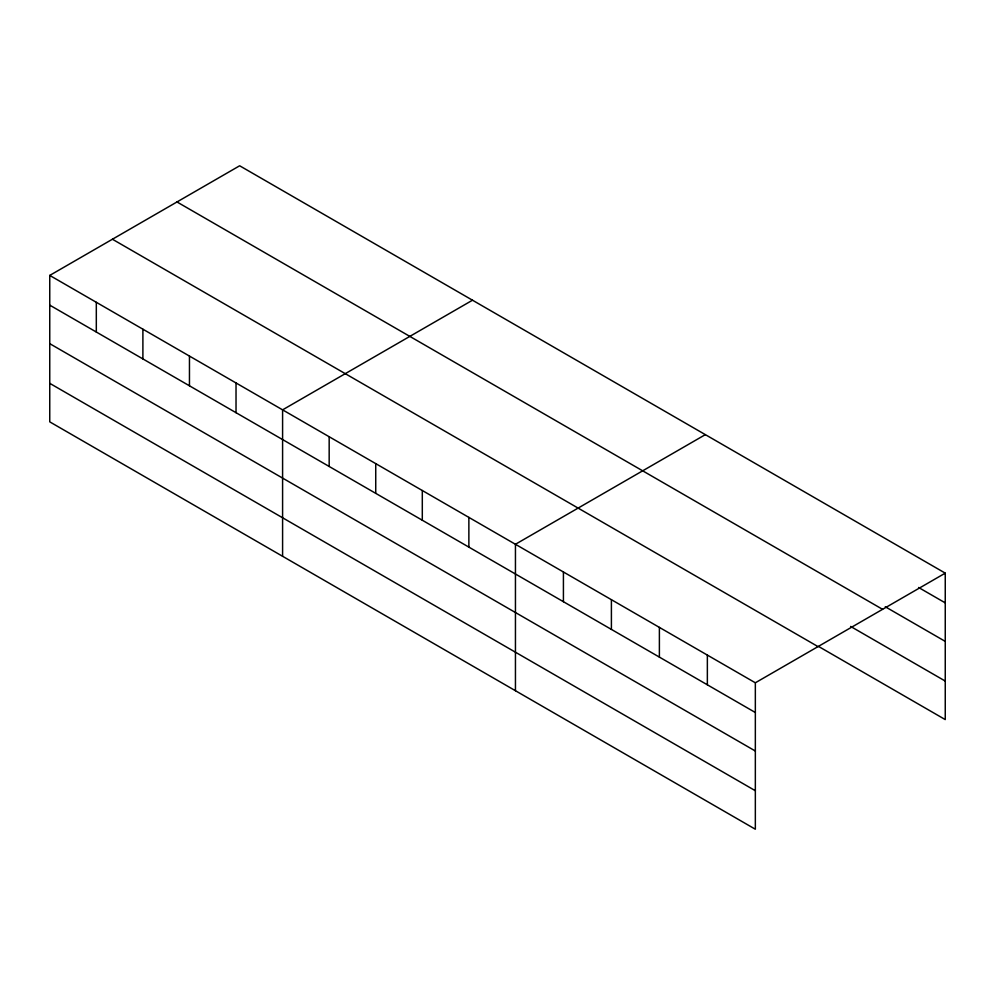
<?xml version="1.0" encoding="UTF-8"?>
<svg xmlns="http://www.w3.org/2000/svg" width="995" height="995" viewBox="0 0 995 995"><rect width="100%" height="100%" fill="white"/><g stroke="black" fill="none" stroke-linecap="round" stroke-linejoin="round"><path stroke-width="1.49" d="M49.75 275.416L755.342 682.794L755.342 829.221L49.75 421.855L49.75 275.416L239.658 165.779L945.25 573.145L945.25 719.584L818.636 646.489M472.501 300.204L282.592 409.853L282.592 556.292M705.343 434.641L515.447 544.277L515.447 690.717M755.342 682.794L945.25 573.145M918.596 587.485L945.25 602.87M885.276 606.763L945.25 641.389M176.986 201.96L882.577 609.326M850.625 626.44L945.25 681.065M112.423 239.235L818.014 646.601M49.75 305.142L755.342 712.507M49.75 343.661L755.342 751.026M49.75 383.336L755.342 790.714M707.358 655.083L707.358 684.809M659.386 627.385L659.386 657.11M611.403 599.687L611.403 629.412M563.419 571.988L563.419 601.714M468.869 517.4L468.869 547.126M422.303 490.51L422.303 520.236M375.737 463.62L375.737 493.346M329.171 436.73L329.171 466.456M236.026 382.963L236.026 412.689M189.46 356.073L189.46 385.799M142.894 329.196L142.894 358.909M96.316 302.306L96.316 332.031"/></g></svg>
